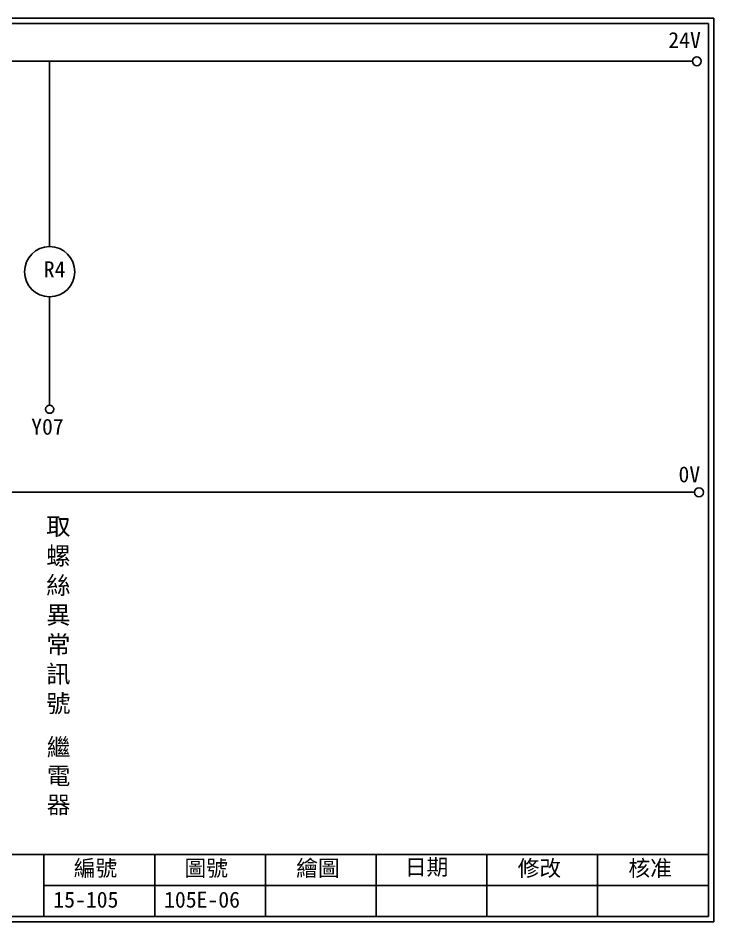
# Model space of a CAD drawing. Extents: x 889 to 1176, y 251 to 455.
# Drawn here: x 1019 to 1176.1, y 251.2 to 455.2 of the extents above; entities that cross this region are included whole.
import ezdxf

# ---------------------------------------------------------------- set-up
doc = ezdxf.new("R2010")
doc.units = 0
doc.layers.get('0').update_dxf_attribs({"linetype": 'CONTINUOUS'})
doc.layers.add('圖框層', color=7, linetype='CONTINUOUS')
doc.layers.add('標尺寸層', color=3, linetype='CONTINUOUS')
doc.styles.add('CNS', font='romanc.shx', dxfattribs={"bigfont": 'chineset.shx'})
doc.styles.add('STSL', font='kaiu.ttf')

msp = doc.modelspace()

# ---------------------------------------------------------------- linework, layer by layer
for centre in [(1172.21, 445.42), (1172.69, 348.15)]:
    msp.add_circle(centre, 1)
at = {"layer": '圖框層', "color": 7}
for p, q in [((1176.07, 455.16), (889.07, 455.16)), ((1176.07, 251.2), (1176.07, 455.16)), ((1174.82, 453.91), (890.32, 453.91)), ((1174.82, 252.44), (1174.82, 453.91)), ((890.32, 266.44), (1174.82, 266.44)), ((1024.82, 252.44), (1024.82, 266.44)), ((1049.82, 252.44), (1049.82, 266.44)), ((1074.82, 252.44), (1074.82, 266.44)), ((1099.82, 252.44), (1099.82, 266.44)), ((1124.82, 252.44), (1124.82, 266.44)), ((1149.82, 252.44), (1149.82, 266.44)), ((1024.82, 259.44), (1174.82, 259.44)), ((889.07, 251.2), (1176.07, 251.2)), ((890.32, 252.44), (1174.82, 252.44))]:
    msp.add_line(p, q, dxfattribs=at)
at = {"layer": '標尺寸層', "color": 7}
for p, q in [((893.61, 445.42), (1171.21, 445.42)), ((1026.1, 445.42), (1026.1, 403.59)), ((1026.1, 392.26), (1026.1, 367.81)), ((893.82, 348.15), (1171.69, 348.15))]:
    msp.add_line(p, q, dxfattribs=at)
for centre, radius in [((1026.1, 397.92), 5.66), ((1026.1, 366.89), 0.92)]:
    msp.add_circle(centre, radius, dxfattribs=at)

# ---------------------------------------------------------------- texts
at = {"layer": '圖框層', "color": 4, "style": 'STSL'}
for s, p in [('24V', (1165.77, 448.41)), ('R4', (1024.77, 396.67)), ('Y07 ', (1021.93, 361.15)), ('0V', (1168.07, 350.4)), ('編號', (1031.54, 261.53)), ('圖號', (1056.54, 261.53)), ('繪圖', (1081.76, 261.53)), ('日期', (1106.29, 261.78)), ('修改', (1131.76, 261.53)), ('核准', (1156.76, 261.53)), ('15-105', (1026.93, 254.42)), ('105E-06', (1051.93, 254.42))]:
    msp.add_text(s, height=3.6, dxfattribs=at).set_placement(p)
at = {"layer": '標尺寸層', "color": 7, "attachment_point": 5, "style": 'CNS'}
for s, insert, char_height, width in [('{\\fDFKai-SB|b0|i0|c136|p65;\\T1.1;\\C0;取螺絲異常訊號}', (1028.34, 320.26), 4, 2.8481), ('{\\fDFKai-SB|b0|i0|c136|p65;繼電器}', (1028.12, 283.94), 3.9, 8.6627)]:
    msp.add_mtext(s, dxfattribs=dict(at, insert=insert, char_height=char_height, width=width))

doc.saveas('drawing.dxf')
